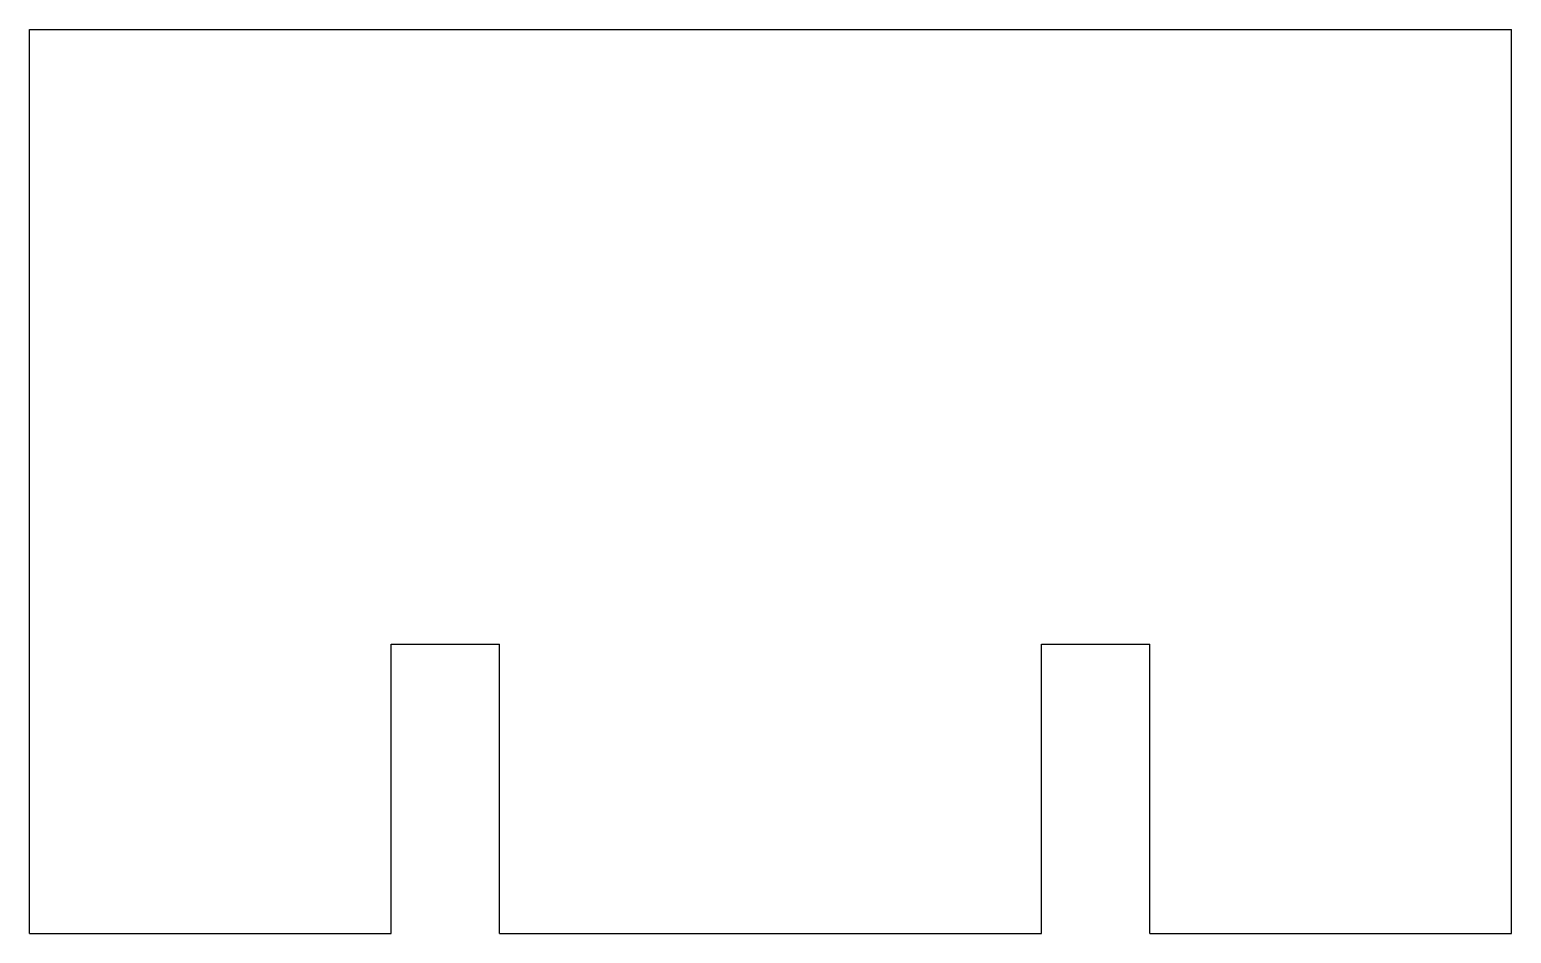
# Model space of a CAD drawing. Extents: x 0 to 41, y 0 to 25.
import ezdxf

# ---------------------------------------------------------------- set-up
doc = ezdxf.new("R2010")
doc.units = 0
doc.header["$MEASUREMENT"] = 0
doc.layers.add('MODELSKETCH_VISIBLE', color=7, linetype='CONTINUOUS')

msp = doc.modelspace()

# ---------------------------------------------------------------- linework, layer by layer
at = {"layer": 'MODELSKETCH_VISIBLE'}
for p, q in [((0, 25), (41, 25)), ((0, 0), (0, 25)), ((41, 0), (41, 25)), ((10, 8), (13, 8)), ((10, 0), (10, 8)), ((13, 0), (13, 8)), ((28, 0), (28, 8)), ((28, 8), (31, 8)), ((31, 0), (31, 8)), ((0, 0), (10, 0)), ((13, 0), (28, 0)), ((31, 0), (41, 0))]:
    msp.add_line(p, q, dxfattribs=at)

doc.saveas('drawing.dxf')
